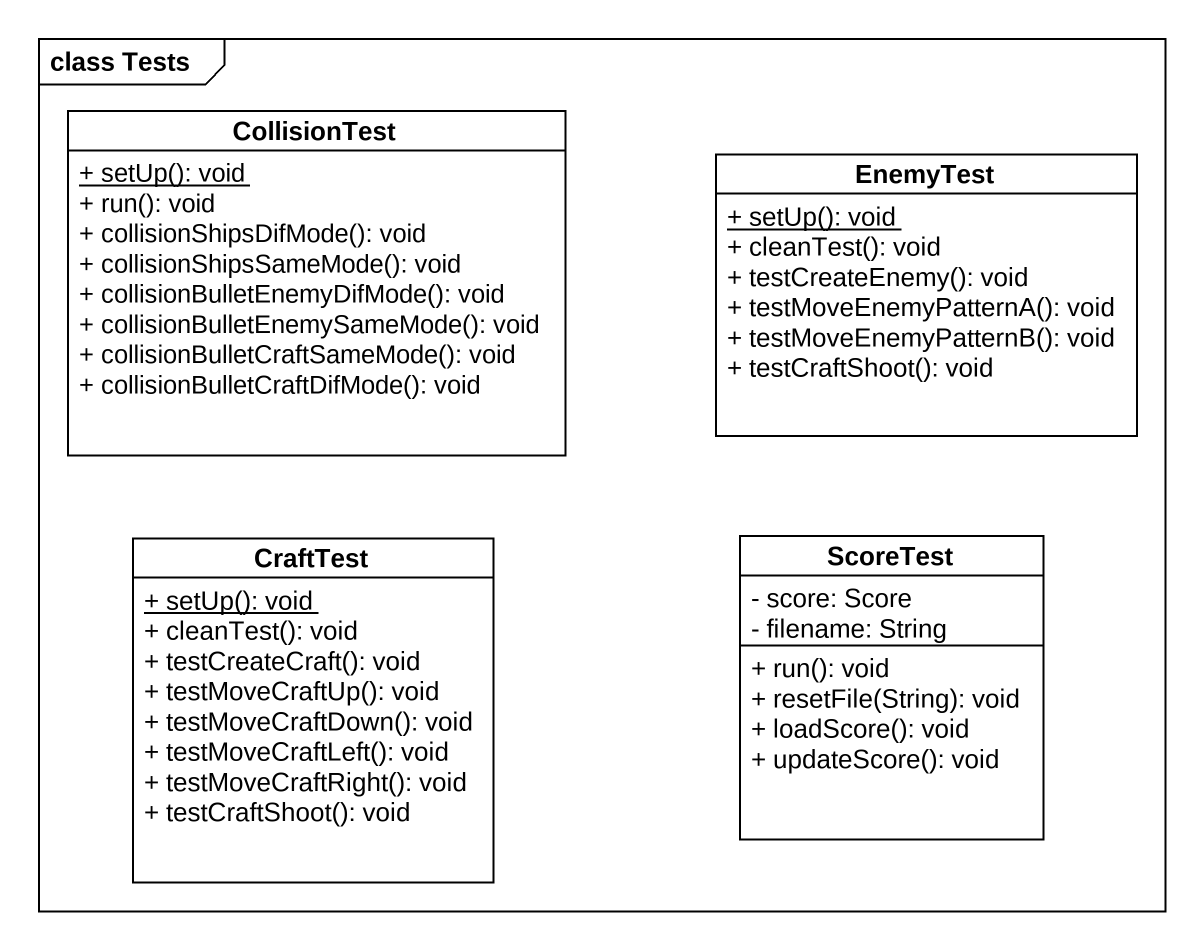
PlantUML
@startuml
mainframe class Tests
hide circle
hide empty members
skinparam classAttributeIconSize 0
class CollisionTest {
  {static} + setUp(): void
  + run(): void
  + collisionShipsDifMode(): void
  + collisionShipsSameMode(): void
  + collisionBulletEnemyDifMode(): void
  + collisionBulletEnemySameMode(): void
  + collisionBulletCraftSameMode(): void
  + collisionBulletCraftDifMode(): void
}
class EnemyTest {
  {static} + setUp(): void
  + cleanTest(): void
  + testCreateEnemy(): void
  + testMoveEnemyPatternA(): void
  + testMoveEnemyPatternB(): void
  + testCraftShoot(): void
}
class CraftTest {
  {static} + setUp(): void
  + cleanTest(): void
  + testCreateCraft(): void
  + testMoveCraftUp(): void
  + testMoveCraftDown(): void
  + testMoveCraftLeft(): void
  + testMoveCraftRight(): void
  + testCraftShoot(): void
}
class ScoreTest {
  - score: Score
  - filename: String
  + run(): void
  + resetFile(String): void
  + loadScore(): void
  + updateScore(): void
}
@enduml
